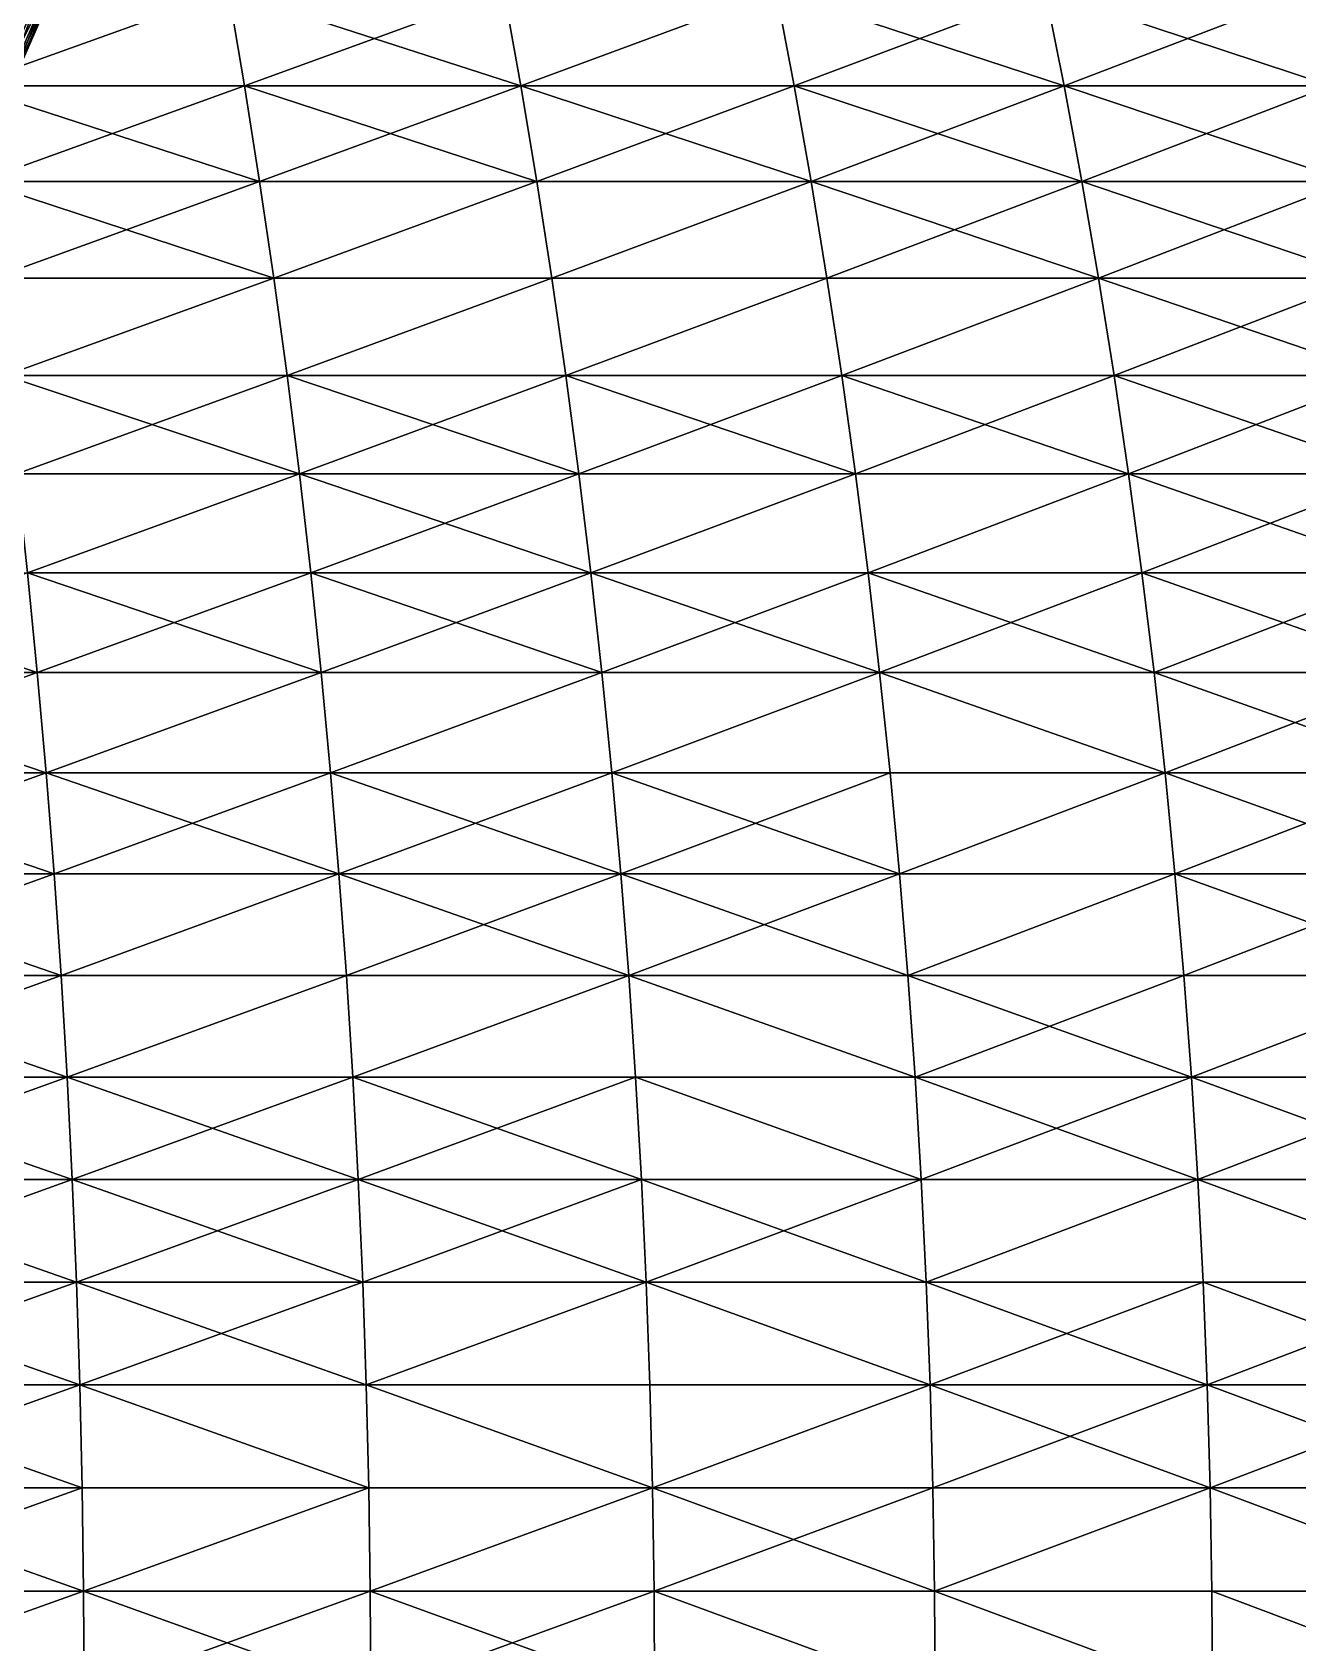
# Model space of a CAD drawing. Header units: millimetres. Extents: x -3250 to 6200, y -3250 to 3250.
# Drawn here: x 4666.8 to 4911.4, y 10 to 321.1 of the extents above; entities that cross this region are included whole.
import ezdxf

# ---------------------------------------------------------------- set-up
doc = ezdxf.new("R2010")
doc.units = ezdxf.units.MM
doc.header["$MEASUREMENT"] = 0
doc.layers.add('MESH_3D', color=2, linetype='CONTINUOUS')

msp = doc.modelspace()

# ---------------------------------------------------------------- linework, layer by layer
at = {"layer": 'MESH_3D'}
for points in [[(4650.95, 329.03, 631.8), (4704.74, 329.03, 653.69), (4653.87, 310.75, 624.38)], [(4704.74, 329.03, 26046.31), (4650.95, 329.03, 26068.2), (4653.87, 310.75, 26075.62)], [(4653.87, 310.75, 624.38), (4704.74, 329.03, 653.69), (4707.84, 310.75, 646.34)], [(4704.74, 329.03, 26046.31), (4653.87, 310.75, 26075.62), (4707.84, 310.75, 26053.66)], [(4658.53, 310.75, 2714.09), (4668.36, 329.03, 2734.93), (4666.47, 329.03, 2713.3)], [(4658.53, 310.75, 2714.09), (4660.41, 310.75, 2735.52), (4668.36, 329.03, 2734.93)], [(4660.41, 310.75, 2735.52), (4661.75, 310.75, 2756.99), (4669.71, 329.03, 2756.59)], [(4660.41, 310.75, 2735.52), (4669.71, 329.03, 2756.59), (4668.36, 329.03, 2734.93)], [(4660.41, 310.75, 23964.48), (4666.47, 329.03, 23986.7), (4668.36, 329.03, 23965.07)], [(4661.75, 310.75, 23943.01), (4660.41, 310.75, 23964.48), (4668.36, 329.03, 23965.07)], [(4661.75, 310.75, 2756.99), (4670.52, 329.03, 2778.29), (4669.71, 329.03, 2756.59)], [(4661.75, 310.75, 2756.99), (4662.55, 310.75, 2778.49), (4670.52, 329.03, 2778.29)], [(4661.75, 310.75, 23943.01), (4668.36, 329.03, 23965.07), (4669.71, 329.03, 23943.41)], [(4662.55, 310.75, 23921.51), (4661.75, 310.75, 23943.01), (4669.71, 329.03, 23943.41)], [(4662.55, 310.75, 2778.49), (4670.8, 329.03, 2800), (4670.52, 329.03, 2778.29)], [(4662.55, 310.75, 2778.49), (4662.82, 310.75, 2800), (4670.8, 329.03, 2800)], [(4662.55, 310.75, 23921.51), (4670.52, 329.03, 23921.71), (4670.8, 329.03, 23900)], [(4662.55, 310.75, 23921.51), (4670.8, 329.03, 23900), (4662.82, 310.75, 23900)], [(4662.55, 310.75, 23921.51), (4669.71, 329.03, 23943.41), (4670.52, 329.03, 23921.71)], [(4670.8, 329.03, 23900), (4670.8, 329.03, 2800), (4662.82, 310.75, 2800)], [(4662.82, 310.75, 23900), (4670.8, 329.03, 23900), (4662.82, 310.75, 2800)], [(4704.74, 329.03, 653.69), (4761.25, 310.75, 669.65), (4707.84, 310.75, 646.34)], [(4704.74, 329.03, 653.69), (4757.97, 329.03, 676.92), (4761.25, 310.75, 669.65)], [(4757.97, 329.03, 26023.08), (4704.74, 329.03, 26046.31), (4707.84, 310.75, 26053.66)], [(4757.97, 329.03, 26023.08), (4707.84, 310.75, 26053.66), (4761.25, 310.75, 26030.35)], [(4757.97, 329.03, 676.92), (4810.6, 329.03, 701.46), (4761.25, 310.75, 669.65)], [(4810.6, 329.03, 25998.54), (4757.97, 329.03, 26023.08), (4761.25, 310.75, 26030.35)], [(4761.25, 310.75, 669.65), (4810.6, 329.03, 701.46), (4814.06, 310.75, 694.27)], [(4810.6, 329.03, 25998.54), (4761.25, 310.75, 26030.35), (4814.06, 310.75, 26005.73)], [(4810.6, 329.03, 701.46), (4862.61, 329.03, 727.31), (4866.25, 310.75, 720.21)], [(4810.6, 329.03, 701.46), (4866.25, 310.75, 720.21), (4814.06, 310.75, 694.27)], [(4862.61, 329.03, 25972.69), (4810.6, 329.03, 25998.54), (4814.06, 310.75, 26005.73)], [(4862.61, 329.03, 25972.69), (4814.06, 310.75, 26005.73), (4866.25, 310.75, 25979.79)], [(4862.61, 329.03, 727.31), (4917.77, 310.75, 747.44), (4866.25, 310.75, 720.21)], [(4862.61, 329.03, 727.31), (4913.95, 329.03, 754.44), (4917.77, 310.75, 747.44)], [(4913.95, 329.03, 25945.56), (4862.61, 329.03, 25972.69), (4866.25, 310.75, 25979.79)], [(4913.95, 329.03, 25945.56), (4866.25, 310.75, 25979.79), (4917.77, 310.75, 25952.56)], [(4653.87, 310.75, 624.38), (4707.84, 310.75, 646.34), (4710.76, 292.27, 639.42)], [(4653.87, 310.75, 624.38), (4710.76, 292.27, 639.42), (4656.61, 292.27, 617.38)], [(4707.84, 310.75, 26053.66), (4653.87, 310.75, 26075.62), (4656.61, 292.27, 26082.62)], [(4707.84, 310.75, 26053.66), (4656.61, 292.27, 26082.62), (4710.76, 292.27, 26060.58)], [(4707.84, 310.75, 646.34), (4761.25, 310.75, 669.65), (4764.34, 292.27, 662.79)], [(4707.84, 310.75, 646.34), (4764.34, 292.27, 662.79), (4710.76, 292.27, 639.42)], [(4761.25, 310.75, 26030.35), (4707.84, 310.75, 26053.66), (4710.76, 292.27, 26060.58)], [(4761.25, 310.75, 26030.35), (4710.76, 292.27, 26060.58), (4764.34, 292.27, 26037.21)], [(4761.25, 310.75, 669.65), (4817.33, 292.27, 687.5), (4764.34, 292.27, 662.79)], [(4761.25, 310.75, 669.65), (4814.06, 310.75, 694.27), (4817.33, 292.27, 687.5)], [(4814.06, 310.75, 26005.73), (4761.25, 310.75, 26030.35), (4764.34, 292.27, 26037.21)], [(4814.06, 310.75, 26005.73), (4764.34, 292.27, 26037.21), (4817.33, 292.27, 26012.5)], [(4814.06, 310.75, 694.27), (4866.25, 310.75, 720.21), (4869.68, 292.27, 713.52)], [(4814.06, 310.75, 694.27), (4869.68, 292.27, 713.52), (4817.33, 292.27, 687.5)], [(4866.25, 310.75, 25979.79), (4814.06, 310.75, 26005.73), (4817.33, 292.27, 26012.5)], [(4866.25, 310.75, 25979.79), (4817.33, 292.27, 26012.5), (4869.68, 292.27, 25986.48)], [(4866.25, 310.75, 720.21), (4917.77, 310.75, 747.44), (4921.36, 292.27, 740.83)], [(4866.25, 310.75, 720.21), (4921.36, 292.27, 740.83), (4869.68, 292.27, 713.52)], [(4917.77, 310.75, 25952.56), (4866.25, 310.75, 25979.79), (4869.68, 292.27, 25986.48)], [(4917.77, 310.75, 25952.56), (4869.68, 292.27, 25986.48), (4921.36, 292.27, 25959.17)], [(4656.61, 292.27, 617.38), (4713.5, 273.62, 632.91), (4659.19, 273.62, 610.81)], [(4656.61, 292.27, 617.38), (4710.76, 292.27, 639.42), (4713.5, 273.62, 632.91)], [(4710.76, 292.27, 26060.58), (4656.61, 292.27, 26082.62), (4659.19, 273.62, 26089.19)], [(4710.76, 292.27, 26060.58), (4659.19, 273.62, 26089.19), (4713.5, 273.62, 26067.09)], [(4710.76, 292.27, 639.42), (4764.34, 292.27, 662.79), (4713.5, 273.62, 632.91)], [(4764.34, 292.27, 26037.21), (4710.76, 292.27, 26060.58), (4713.5, 273.62, 26067.09)], [(4713.5, 273.62, 632.91), (4764.34, 292.27, 662.79), (4767.25, 273.62, 656.36)], [(4764.34, 292.27, 26037.21), (4713.5, 273.62, 26067.09), (4767.25, 273.62, 26043.64)], [(4764.34, 292.27, 662.79), (4817.33, 292.27, 687.5), (4767.25, 273.62, 656.36)], [(4817.33, 292.27, 26012.5), (4764.34, 292.27, 26037.21), (4767.25, 273.62, 26043.64)], [(4767.25, 273.62, 656.36), (4817.33, 292.27, 687.5), (4820.39, 273.62, 681.14)], [(4817.33, 292.27, 26012.5), (4767.25, 273.62, 26043.64), (4820.39, 273.62, 26018.86)], [(4817.33, 292.27, 687.5), (4869.68, 292.27, 713.52), (4872.9, 273.62, 707.24)], [(4817.33, 292.27, 687.5), (4872.9, 273.62, 707.24), (4820.39, 273.62, 681.14)], [(4869.68, 292.27, 25986.48), (4817.33, 292.27, 26012.5), (4820.39, 273.62, 26018.86)], [(4869.68, 292.27, 25986.48), (4820.39, 273.62, 26018.86), (4872.9, 273.62, 25992.76)], [(4869.68, 292.27, 713.52), (4921.36, 292.27, 740.83), (4924.74, 273.62, 734.64)], [(4869.68, 292.27, 713.52), (4924.74, 273.62, 734.64), (4872.9, 273.62, 707.24)], [(4921.36, 292.27, 25959.17), (4869.68, 292.27, 25986.48), (4872.9, 273.62, 25992.76)], [(4921.36, 292.27, 25959.17), (4872.9, 273.62, 25992.76), (4924.74, 273.62, 25965.36)], [(4659.19, 273.62, 610.81), (4713.5, 273.62, 632.91), (4661.6, 254.79, 604.68)], [(4713.5, 273.62, 26067.09), (4659.19, 273.62, 26089.19), (4661.6, 254.79, 26095.32)], [(4661.6, 254.79, 604.68), (4713.5, 273.62, 632.91), (4716.06, 254.79, 626.84)], [(4713.5, 273.62, 26067.09), (4661.6, 254.79, 26095.32), (4716.06, 254.79, 26073.16)], [(4713.5, 273.62, 632.91), (4767.25, 273.62, 656.36), (4716.06, 254.79, 626.84)], [(4767.25, 273.62, 26043.64), (4713.5, 273.62, 26067.09), (4716.06, 254.79, 26073.16)], [(4716.06, 254.79, 626.84), (4767.25, 273.62, 656.36), (4769.96, 254.79, 650.36)], [(4767.25, 273.62, 26043.64), (4716.06, 254.79, 26073.16), (4769.96, 254.79, 26049.64)], [(4767.25, 273.62, 656.36), (4820.39, 273.62, 681.14), (4769.96, 254.79, 650.36)], [(4820.39, 273.62, 26018.86), (4767.25, 273.62, 26043.64), (4769.96, 254.79, 26049.64)], [(4769.96, 254.79, 650.36), (4820.39, 273.62, 681.14), (4823.25, 254.79, 675.21)], [(4820.39, 273.62, 26018.86), (4769.96, 254.79, 26049.64), (4823.25, 254.79, 26024.79)], [(4820.39, 273.62, 681.14), (4872.9, 273.62, 707.24), (4823.25, 254.79, 675.21)], [(4872.9, 273.62, 25992.76), (4820.39, 273.62, 26018.86), (4823.25, 254.79, 26024.79)], [(4823.25, 254.79, 675.21), (4872.9, 273.62, 707.24), (4875.9, 254.79, 701.38)], [(4872.9, 273.62, 25992.76), (4823.25, 254.79, 26024.79), (4875.9, 254.79, 25998.62)], [(4872.9, 273.62, 707.24), (4927.89, 254.79, 728.85), (4875.9, 254.79, 701.38)], [(4872.9, 273.62, 707.24), (4924.74, 273.62, 734.64), (4927.89, 254.79, 728.85)], [(4924.74, 273.62, 25965.36), (4872.9, 273.62, 25992.76), (4875.9, 254.79, 25998.62)], [(4924.74, 273.62, 25965.36), (4875.9, 254.79, 25998.62), (4927.89, 254.79, 25971.15)], [(4661.6, 254.79, 604.68), (4716.06, 254.79, 626.84), (4718.44, 235.8, 621.21)], [(4661.6, 254.79, 604.68), (4718.44, 235.8, 621.21), (4663.83, 235.8, 598.99)], [(4716.06, 254.79, 26073.16), (4661.6, 254.79, 26095.32), (4663.83, 235.8, 26101.01)], [(4716.06, 254.79, 26073.16), (4663.83, 235.8, 26101.01), (4718.44, 235.8, 26078.79)], [(4716.06, 254.79, 626.84), (4772.47, 235.8, 644.78), (4718.44, 235.8, 621.21)], [(4716.06, 254.79, 626.84), (4769.96, 254.79, 650.36), (4772.47, 235.8, 644.78)], [(4769.96, 254.79, 26049.64), (4716.06, 254.79, 26073.16), (4718.44, 235.8, 26078.79)], [(4769.96, 254.79, 26049.64), (4718.44, 235.8, 26078.79), (4772.47, 235.8, 26055.22)], [(4769.96, 254.79, 650.36), (4825.9, 235.8, 669.7), (4772.47, 235.8, 644.78)], [(4769.96, 254.79, 650.36), (4823.25, 254.79, 675.21), (4825.9, 235.8, 669.7)], [(4823.25, 254.79, 26024.79), (4769.96, 254.79, 26049.64), (4772.47, 235.8, 26055.22)], [(4823.25, 254.79, 26024.79), (4772.47, 235.8, 26055.22), (4825.9, 235.8, 26030.3)], [(4823.25, 254.79, 675.21), (4875.9, 254.79, 701.38), (4878.69, 235.8, 695.94)], [(4823.25, 254.79, 675.21), (4878.69, 235.8, 695.94), (4825.9, 235.8, 669.7)], [(4875.9, 254.79, 25998.62), (4823.25, 254.79, 26024.79), (4825.9, 235.8, 26030.3)], [(4875.9, 254.79, 25998.62), (4825.9, 235.8, 26030.3), (4878.69, 235.8, 26004.06)], [(4875.9, 254.79, 701.38), (4927.89, 254.79, 728.85), (4930.81, 235.8, 723.48)], [(4875.9, 254.79, 701.38), (4930.81, 235.8, 723.48), (4878.69, 235.8, 695.94)], [(4927.89, 254.79, 25971.15), (4875.9, 254.79, 25998.62), (4878.69, 235.8, 26004.06)], [(4927.89, 254.79, 25971.15), (4878.69, 235.8, 26004.06), (4930.81, 235.8, 25976.52)], [(4663.83, 235.8, 598.99), (4718.44, 235.8, 621.21), (4665.89, 216.67, 593.74)], [(4718.44, 235.8, 26078.79), (4663.83, 235.8, 26101.01), (4665.89, 216.67, 26106.26)], [(4665.89, 216.67, 593.74), (4718.44, 235.8, 621.21), (4720.63, 216.67, 616.01)], [(4718.44, 235.8, 26078.79), (4665.89, 216.67, 26106.26), (4720.63, 216.67, 26083.99)], [(4718.44, 235.8, 621.21), (4772.47, 235.8, 644.78), (4774.79, 216.67, 639.64)], [(4718.44, 235.8, 621.21), (4774.79, 216.67, 639.64), (4720.63, 216.67, 616.01)], [(4772.47, 235.8, 26055.22), (4718.44, 235.8, 26078.79), (4720.63, 216.67, 26083.99)], [(4772.47, 235.8, 26055.22), (4720.63, 216.67, 26083.99), (4774.79, 216.67, 26060.36)], [(4772.47, 235.8, 644.78), (4825.9, 235.8, 669.7), (4774.79, 216.67, 639.64)], [(4825.9, 235.8, 26030.3), (4772.47, 235.8, 26055.22), (4774.79, 216.67, 26060.36)], [(4774.79, 216.67, 639.64), (4825.9, 235.8, 669.7), (4828.35, 216.67, 664.61)], [(4825.9, 235.8, 26030.3), (4774.79, 216.67, 26060.36), (4828.35, 216.67, 26035.39)], [(4825.9, 235.8, 669.7), (4878.69, 235.8, 695.94), (4828.35, 216.67, 664.61)], [(4878.69, 235.8, 26004.06), (4825.9, 235.8, 26030.3), (4828.35, 216.67, 26035.39)], [(4828.35, 216.67, 664.61), (4878.69, 235.8, 695.94), (4881.26, 216.67, 690.92)], [(4878.69, 235.8, 26004.06), (4828.35, 216.67, 26035.39), (4881.26, 216.67, 26009.08)], [(4878.69, 235.8, 695.94), (4933.51, 216.67, 718.53), (4881.26, 216.67, 690.92)], [(4878.69, 235.8, 695.94), (4930.81, 235.8, 723.48), (4933.51, 216.67, 718.53)], [(4930.81, 235.8, 25976.52), (4878.69, 235.8, 26004.06), (4881.26, 216.67, 26009.08)], [(4930.81, 235.8, 25976.52), (4881.26, 216.67, 26009.08), (4933.51, 216.67, 25981.47)], [(4610.62, 216.67, 572.84), (4667.78, 197.41, 588.93), (4612.39, 197.41, 567.98)], [(4610.62, 216.67, 572.84), (4665.89, 216.67, 593.74), (4667.78, 197.41, 588.93)], [(4665.89, 216.67, 26106.26), (4612.39, 197.41, 26132.02), (4667.78, 197.41, 26111.07)], [(4665.89, 216.67, 593.74), (4720.63, 216.67, 616.01), (4722.63, 197.41, 611.25)], [(4665.89, 216.67, 593.74), (4722.63, 197.41, 611.25), (4667.78, 197.41, 588.93)], [(4720.63, 216.67, 26083.99), (4665.89, 216.67, 26106.26), (4667.78, 197.41, 26111.07)], [(4720.63, 216.67, 26083.99), (4667.78, 197.41, 26111.07), (4722.63, 197.41, 26088.75)], [(4720.63, 216.67, 616.01), (4774.79, 216.67, 639.64), (4776.91, 197.41, 634.93)], [(4720.63, 216.67, 616.01), (4776.91, 197.41, 634.93), (4722.63, 197.41, 611.25)], [(4774.79, 216.67, 26060.36), (4720.63, 216.67, 26083.99), (4722.63, 197.41, 26088.75)], [(4774.79, 216.67, 26060.36), (4722.63, 197.41, 26088.75), (4776.91, 197.41, 26065.07)], [(4774.79, 216.67, 639.64), (4828.35, 216.67, 664.61), (4830.59, 197.41, 659.96)], [(4774.79, 216.67, 639.64), (4830.59, 197.41, 659.96), (4776.91, 197.41, 634.93)], [(4828.35, 216.67, 26035.39), (4774.79, 216.67, 26060.36), (4776.91, 197.41, 26065.07)], [(4828.35, 216.67, 26035.39), (4776.91, 197.41, 26065.07), (4830.59, 197.41, 26040.04)], [(4828.35, 216.67, 664.61), (4881.26, 216.67, 690.92), (4883.62, 197.41, 686.32)], [(4828.35, 216.67, 664.61), (4883.62, 197.41, 686.32), (4830.59, 197.41, 659.96)], [(4881.26, 216.67, 26009.08), (4828.35, 216.67, 26035.39), (4830.59, 197.41, 26040.04)], [(4881.26, 216.67, 26009.08), (4830.59, 197.41, 26040.04), (4883.62, 197.41, 26013.68)], [(4881.26, 216.67, 690.92), (4935.98, 197.41, 713.99), (4883.62, 197.41, 686.32)], [(4881.26, 216.67, 690.92), (4933.51, 216.67, 718.53), (4935.98, 197.41, 713.99)], [(4933.51, 216.67, 25981.47), (4881.26, 216.67, 26009.08), (4883.62, 197.41, 26013.68)], [(4933.51, 216.67, 25981.47), (4883.62, 197.41, 26013.68), (4935.98, 197.41, 25986.01)], [(4612.39, 197.41, 567.98), (4669.49, 178.02, 584.57), (4613.99, 178.02, 563.59)], [(4612.39, 197.41, 567.98), (4667.78, 197.41, 588.93), (4669.49, 178.02, 584.57)], [(4667.78, 197.41, 26111.07), (4612.39, 197.41, 26132.02), (4613.99, 178.02, 26136.41)], [(4667.78, 197.41, 26111.07), (4613.99, 178.02, 26136.41), (4669.49, 178.02, 26115.43)], [(4667.78, 197.41, 588.93), (4722.63, 197.41, 611.25), (4669.49, 178.02, 584.57)], [(4722.63, 197.41, 26088.75), (4667.78, 197.41, 26111.07), (4669.49, 178.02, 26115.43)], [(4669.49, 178.02, 584.57), (4722.63, 197.41, 611.25), (4724.45, 178.02, 606.94)], [(4722.63, 197.41, 26088.75), (4669.49, 178.02, 26115.43), (4724.45, 178.02, 26093.06)], [(4722.63, 197.41, 611.25), (4776.91, 197.41, 634.93), (4724.45, 178.02, 606.94)], [(4776.91, 197.41, 26065.07), (4722.63, 197.41, 26088.75), (4724.45, 178.02, 26093.06)], [(4724.45, 178.02, 606.94), (4776.91, 197.41, 634.93), (4778.84, 178.02, 630.67)], [(4776.91, 197.41, 26065.07), (4724.45, 178.02, 26093.06), (4778.84, 178.02, 26069.33)], [(4776.91, 197.41, 634.93), (4830.59, 197.41, 659.96), (4778.84, 178.02, 630.67)], [(4830.59, 197.41, 26040.04), (4776.91, 197.41, 26065.07), (4778.84, 178.02, 26069.33)], [(4778.84, 178.02, 630.67), (4830.59, 197.41, 659.96), (4832.62, 178.02, 655.75)], [(4830.59, 197.41, 26040.04), (4778.84, 178.02, 26069.33), (4832.62, 178.02, 26044.25)], [(4830.59, 197.41, 659.96), (4885.76, 178.02, 682.16), (4832.62, 178.02, 655.75)], [(4830.59, 197.41, 659.96), (4883.62, 197.41, 686.32), (4885.76, 178.02, 682.16)], [(4885.76, 178.02, 26017.84), (4830.59, 197.41, 26040.04), (4832.62, 178.02, 26044.25)], [(4883.62, 197.41, 26013.68), (4830.59, 197.41, 26040.04), (4885.76, 178.02, 26017.84)], [(4883.62, 197.41, 686.32), (4938.22, 178.02, 709.88), (4885.76, 178.02, 682.16)], [(4883.62, 197.41, 686.32), (4935.98, 197.41, 713.99), (4938.22, 178.02, 709.88)], [(4935.98, 197.41, 25986.01), (4883.62, 197.41, 26013.68), (4885.76, 178.02, 26017.84)], [(4935.98, 197.41, 25986.01), (4885.76, 178.02, 26017.84), (4938.22, 178.02, 25990.12)], [(4613.99, 178.02, 563.59), (4669.49, 178.02, 584.57), (4671.02, 158.52, 580.67)], [(4613.99, 178.02, 563.59), (4671.02, 158.52, 580.67), (4615.42, 158.52, 559.64)], [(4669.49, 178.02, 26115.43), (4613.99, 178.02, 26136.41), (4615.42, 158.52, 26140.36)], [(4669.49, 178.02, 26115.43), (4615.42, 158.52, 26140.36), (4671.02, 158.52, 26119.33)], [(4669.49, 178.02, 584.57), (4724.45, 178.02, 606.94), (4671.02, 158.52, 580.67)], [(4726.08, 158.52, 26096.93), (4669.49, 178.02, 26115.43), (4671.02, 158.52, 26119.33)], [(4724.45, 178.02, 26093.06), (4669.49, 178.02, 26115.43), (4726.08, 158.52, 26096.93)], [(4671.02, 158.52, 580.67), (4724.45, 178.02, 606.94), (4726.08, 158.52, 603.07)], [(4724.45, 178.02, 606.94), (4778.84, 178.02, 630.67), (4780.57, 158.52, 626.84)], [(4724.45, 178.02, 606.94), (4780.57, 158.52, 626.84), (4726.08, 158.52, 603.07)], [(4778.84, 178.02, 26069.33), (4724.45, 178.02, 26093.06), (4726.08, 158.52, 26096.93)], [(4778.84, 178.02, 26069.33), (4726.08, 158.52, 26096.93), (4780.57, 158.52, 26073.16)], [(4778.84, 178.02, 630.67), (4832.62, 178.02, 655.75), (4780.57, 158.52, 626.84)], [(4834.44, 158.52, 26048.03), (4778.84, 178.02, 26069.33), (4780.57, 158.52, 26073.16)], [(4832.62, 178.02, 26044.25), (4778.84, 178.02, 26069.33), (4834.44, 158.52, 26048.03)], [(4780.57, 158.52, 626.84), (4832.62, 178.02, 655.75), (4834.44, 158.52, 651.97)], [(4832.62, 178.02, 655.75), (4885.76, 178.02, 682.16), (4834.44, 158.52, 651.97)], [(4885.76, 178.02, 26017.84), (4832.62, 178.02, 26044.25), (4834.44, 158.52, 26048.03)], [(4834.44, 158.52, 651.97), (4885.76, 178.02, 682.16), (4887.67, 158.52, 678.42)], [(4885.76, 178.02, 26017.84), (4834.44, 158.52, 26048.03), (4887.67, 158.52, 26021.58)], [(4885.76, 178.02, 682.16), (4940.22, 158.52, 706.2), (4887.67, 158.52, 678.42)], [(4885.76, 178.02, 682.16), (4938.22, 178.02, 709.88), (4940.22, 158.52, 706.2)], [(4938.22, 178.02, 25990.12), (4885.76, 178.02, 26017.84), (4887.67, 158.52, 26021.58)], [(4938.22, 178.02, 25990.12), (4887.67, 158.52, 26021.58), (4940.22, 158.52, 25993.8)], [(4615.42, 158.52, 559.64), (4672.38, 138.92, 577.22), (4616.69, 138.92, 556.16)], [(4615.42, 158.52, 559.64), (4671.02, 158.52, 580.67), (4672.38, 138.92, 577.22)], [(4671.02, 158.52, 26119.33), (4615.42, 158.52, 26140.36), (4616.69, 138.92, 26143.84)], [(4671.02, 158.52, 26119.33), (4616.69, 138.92, 26143.84), (4672.38, 138.92, 26122.78)], [(4671.02, 158.52, 580.67), (4726.08, 158.52, 603.07), (4672.38, 138.92, 577.22)], [(4726.08, 158.52, 26096.93), (4671.02, 158.52, 26119.33), (4672.38, 138.92, 26122.78)], [(4672.38, 138.92, 577.22), (4726.08, 158.52, 603.07), (4727.52, 138.92, 599.66)], [(4726.08, 158.52, 26096.93), (4672.38, 138.92, 26122.78), (4727.52, 138.92, 26100.34)], [(4726.08, 158.52, 603.07), (4780.57, 158.52, 626.84), (4782.09, 138.92, 623.46)], [(4726.08, 158.52, 603.07), (4782.09, 138.92, 623.46), (4727.52, 138.92, 599.66)], [(4780.57, 158.52, 26073.16), (4726.08, 158.52, 26096.93), (4727.52, 138.92, 26100.34)], [(4780.57, 158.52, 26073.16), (4727.52, 138.92, 26100.34), (4782.09, 138.92, 26076.54)], [(4780.57, 158.52, 626.84), (4836.05, 138.92, 648.62), (4782.09, 138.92, 623.46)], [(4780.57, 158.52, 626.84), (4834.44, 158.52, 651.97), (4836.05, 138.92, 648.62)], [(4834.44, 158.52, 26048.03), (4780.57, 158.52, 26073.16), (4782.09, 138.92, 26076.54)], [(4834.44, 158.52, 26048.03), (4782.09, 138.92, 26076.54), (4836.05, 138.92, 26051.38)], [(4834.44, 158.52, 651.97), (4887.67, 158.52, 678.42), (4836.05, 138.92, 648.62)], [(4887.67, 158.52, 26021.58), (4834.44, 158.52, 26048.03), (4836.05, 138.92, 26051.38)], [(4836.05, 138.92, 648.62), (4887.67, 158.52, 678.42), (4889.36, 138.92, 675.12)], [(4887.67, 158.52, 26021.58), (4836.05, 138.92, 26051.38), (4889.36, 138.92, 26024.88)], [(4887.67, 158.52, 678.42), (4940.22, 158.52, 706.2), (4942, 138.92, 702.94)], [(4887.67, 158.52, 678.42), (4942, 138.92, 702.94), (4889.36, 138.92, 675.12)], [(4940.22, 158.52, 25993.8), (4887.67, 158.52, 26021.58), (4889.36, 138.92, 26024.88)], [(4940.22, 158.52, 25993.8), (4889.36, 138.92, 26024.88), (4942, 138.92, 25997.06)], [(4616.69, 138.92, 556.16), (4672.38, 138.92, 577.22), (4673.55, 119.23, 574.22)], [(4616.69, 138.92, 556.16), (4673.55, 119.23, 574.22), (4617.79, 119.23, 553.13)], [(4672.38, 138.92, 26122.78), (4616.69, 138.92, 26143.84), (4617.79, 119.23, 26146.87)], [(4672.38, 138.92, 26122.78), (4617.79, 119.23, 26146.87), (4673.55, 119.23, 26125.78)], [(4672.38, 138.92, 577.22), (4727.52, 138.92, 599.66), (4673.55, 119.23, 574.22)], [(4727.52, 138.92, 26100.34), (4672.38, 138.92, 26122.78), (4673.55, 119.23, 26125.78)], [(4673.55, 119.23, 574.22), (4727.52, 138.92, 599.66), (4728.77, 119.23, 596.69)], [(4727.52, 138.92, 26100.34), (4673.55, 119.23, 26125.78), (4728.77, 119.23, 26103.31)], [(4727.52, 138.92, 599.66), (4782.09, 138.92, 623.46), (4728.77, 119.23, 596.69)], [(4782.09, 138.92, 26076.54), (4727.52, 138.92, 26100.34), (4728.77, 119.23, 26103.31)], [(4728.77, 119.23, 596.69), (4782.09, 138.92, 623.46), (4783.41, 119.23, 620.53)], [(4782.09, 138.92, 26076.54), (4728.77, 119.23, 26103.31), (4783.41, 119.23, 26079.47)], [(4782.09, 138.92, 623.46), (4836.05, 138.92, 648.62), (4837.44, 119.23, 645.73)], [(4782.09, 138.92, 623.46), (4837.44, 119.23, 645.73), (4783.41, 119.23, 620.53)], [(4837.44, 119.23, 26054.27), (4782.09, 138.92, 26076.54), (4783.41, 119.23, 26079.47)], [(4836.05, 138.92, 26051.38), (4782.09, 138.92, 26076.54), (4837.44, 119.23, 26054.27)], [(4836.05, 138.92, 648.62), (4890.83, 119.23, 672.26), (4837.44, 119.23, 645.73)], [(4836.05, 138.92, 648.62), (4889.36, 138.92, 675.12), (4890.83, 119.23, 672.26)], [(4889.36, 138.92, 26024.88), (4836.05, 138.92, 26051.38), (4837.44, 119.23, 26054.27)], [(4889.36, 138.92, 26024.88), (4837.44, 119.23, 26054.27), (4890.83, 119.23, 26027.74)], [(4889.36, 138.92, 675.12), (4942, 138.92, 702.94), (4890.83, 119.23, 672.26)], [(4942, 138.92, 25997.06), (4889.36, 138.92, 26024.88), (4890.83, 119.23, 26027.74)], [(4890.83, 119.23, 672.26), (4942, 138.92, 702.94), (4943.54, 119.23, 700.12)], [(4942, 138.92, 25997.06), (4890.83, 119.23, 26027.74), (4943.54, 119.23, 25999.88)], [(4617.79, 119.23, 553.13), (4673.55, 119.23, 574.22), (4674.55, 99.47, 571.68)], [(4617.79, 119.23, 553.13), (4674.55, 99.47, 571.68), (4618.72, 99.47, 550.57)], [(4673.55, 119.23, 26125.78), (4617.79, 119.23, 26146.87), (4618.72, 99.47, 26149.43)], [(4673.55, 119.23, 26125.78), (4618.72, 99.47, 26149.43), (4674.55, 99.47, 26128.32)], [(4673.55, 119.23, 574.22), (4729.83, 99.47, 594.18), (4674.55, 99.47, 571.68)], [(4673.55, 119.23, 574.22), (4728.77, 119.23, 596.69), (4729.83, 99.47, 594.18)], [(4728.77, 119.23, 26103.31), (4673.55, 119.23, 26125.78), (4674.55, 99.47, 26128.32)], [(4728.77, 119.23, 26103.31), (4674.55, 99.47, 26128.32), (4729.83, 99.47, 26105.82)], [(4728.77, 119.23, 596.69), (4784.54, 99.47, 618.05), (4729.83, 99.47, 594.18)], [(4728.77, 119.23, 596.69), (4783.41, 119.23, 620.53), (4784.54, 99.47, 618.05)], [(4783.41, 119.23, 26079.47), (4728.77, 119.23, 26103.31), (4729.83, 99.47, 26105.82)], [(4783.41, 119.23, 26079.47), (4729.83, 99.47, 26105.82), (4784.54, 99.47, 26081.95)], [(4783.41, 119.23, 620.53), (4837.44, 119.23, 645.73), (4838.63, 99.47, 643.27)], [(4783.41, 119.23, 620.53), (4838.63, 99.47, 643.27), (4784.54, 99.47, 618.05)], [(4838.63, 99.47, 26056.73), (4783.41, 119.23, 26079.47), (4784.54, 99.47, 26081.95)], [(4837.44, 119.23, 26054.27), (4783.41, 119.23, 26079.47), (4838.63, 99.47, 26056.73)], [(4837.44, 119.23, 645.73), (4892.07, 99.47, 669.83), (4838.63, 99.47, 643.27)], [(4837.44, 119.23, 645.73), (4890.83, 119.23, 672.26), (4892.07, 99.47, 669.83)], [(4890.83, 119.23, 26027.74), (4837.44, 119.23, 26054.27), (4838.63, 99.47, 26056.73)], [(4890.83, 119.23, 26027.74), (4838.63, 99.47, 26056.73), (4892.07, 99.47, 26030.17)], [(4890.83, 119.23, 672.26), (4943.54, 119.23, 700.12), (4944.84, 99.47, 697.72)], [(4890.83, 119.23, 672.26), (4944.84, 99.47, 697.72), (4892.07, 99.47, 669.83)], [(4943.54, 119.23, 25999.88), (4890.83, 119.23, 26027.74), (4892.07, 99.47, 26030.17)], [(4943.54, 119.23, 25999.88), (4892.07, 99.47, 26030.17), (4944.84, 99.47, 26002.28)], [(4618.72, 99.47, 550.57), (4674.55, 99.47, 571.68), (4675.37, 79.65, 569.6)], [(4618.72, 99.47, 550.57), (4675.37, 79.65, 569.6), (4619.49, 79.65, 548.47)], [(4674.55, 99.47, 26128.32), (4618.72, 99.47, 26149.43), (4619.49, 79.65, 26151.53)], [(4674.55, 99.47, 26128.32), (4619.49, 79.65, 26151.53), (4675.37, 79.65, 26130.4)], [(4674.55, 99.47, 571.68), (4730.7, 79.65, 592.12), (4675.37, 79.65, 569.6)], [(4674.55, 99.47, 571.68), (4729.83, 99.47, 594.18), (4730.7, 79.65, 592.12)], [(4729.83, 99.47, 26105.82), (4674.55, 99.47, 26128.32), (4675.37, 79.65, 26130.4)], [(4729.83, 99.47, 26105.82), (4675.37, 79.65, 26130.4), (4730.7, 79.65, 26107.88)], [(4729.83, 99.47, 594.18), (4784.54, 99.47, 618.05), (4785.45, 79.65, 616.01)], [(4729.83, 99.47, 594.18), (4785.45, 79.65, 616.01), (4730.7, 79.65, 592.12)], [(4784.54, 99.47, 26081.95), (4729.83, 99.47, 26105.82), (4730.7, 79.65, 26107.88)], [(4784.54, 99.47, 26081.95), (4730.7, 79.65, 26107.88), (4785.45, 79.65, 26083.99)], [(4784.54, 99.47, 618.05), (4839.6, 79.65, 641.26), (4785.45, 79.65, 616.01)], [(4784.54, 99.47, 618.05), (4838.63, 99.47, 643.27), (4839.6, 79.65, 641.26)], [(4838.63, 99.47, 26056.73), (4784.54, 99.47, 26081.95), (4785.45, 79.65, 26083.99)], [(4838.63, 99.47, 26056.73), (4785.45, 79.65, 26083.99), (4839.6, 79.65, 26058.74)], [(4838.63, 99.47, 643.27), (4892.07, 99.47, 669.83), (4839.6, 79.65, 641.26)], [(4892.07, 99.47, 26030.17), (4838.63, 99.47, 26056.73), (4839.6, 79.65, 26058.74)], [(4839.6, 79.65, 641.26), (4892.07, 99.47, 669.83), (4893.09, 79.65, 667.85)], [(4892.07, 99.47, 26030.17), (4839.6, 79.65, 26058.74), (4893.09, 79.65, 26032.15)], [(4892.07, 99.47, 669.83), (4944.84, 99.47, 697.72), (4945.91, 79.65, 695.76)], [(4892.07, 99.47, 669.83), (4945.91, 79.65, 695.76), (4893.09, 79.65, 667.85)], [(4945.91, 79.65, 26004.24), (4892.07, 99.47, 26030.17), (4893.09, 79.65, 26032.15)], [(4944.84, 99.47, 26002.28), (4892.07, 99.47, 26030.17), (4945.91, 79.65, 26004.24)], [(4619.49, 79.65, 548.47), (4676, 59.78, 567.99), (4620.08, 59.78, 546.84)], [(4619.49, 79.65, 548.47), (4675.37, 79.65, 569.6), (4676, 59.78, 567.99)], [(4675.37, 79.65, 26130.4), (4619.49, 79.65, 26151.53), (4620.08, 59.78, 26153.16)], [(4675.37, 79.65, 26130.4), (4620.08, 59.78, 26153.16), (4676, 59.78, 26132.01)], [(4675.37, 79.65, 569.6), (4731.37, 59.78, 590.52), (4676, 59.78, 567.99)], [(4675.37, 79.65, 569.6), (4730.7, 79.65, 592.12), (4731.37, 59.78, 590.52)], [(4730.7, 79.65, 26107.88), (4675.37, 79.65, 26130.4), (4676, 59.78, 26132.01)], [(4730.7, 79.65, 26107.88), (4676, 59.78, 26132.01), (4731.37, 59.78, 26109.48)], [(4730.7, 79.65, 592.12), (4785.45, 79.65, 616.01), (4731.37, 59.78, 590.52)], [(4785.45, 79.65, 26083.99), (4730.7, 79.65, 26107.88), (4731.37, 59.78, 26109.48)], [(4731.37, 59.78, 590.52), (4785.45, 79.65, 616.01), (4786.17, 59.78, 614.42)], [(4785.45, 79.65, 26083.99), (4731.37, 59.78, 26109.48), (4786.17, 59.78, 26085.58)], [(4785.45, 79.65, 616.01), (4839.6, 79.65, 641.26), (4840.35, 59.78, 639.69)], [(4785.45, 79.65, 616.01), (4840.35, 59.78, 639.69), (4786.17, 59.78, 614.42)], [(4840.35, 59.78, 26060.31), (4785.45, 79.65, 26083.99), (4786.17, 59.78, 26085.58)], [(4839.6, 79.65, 26058.74), (4785.45, 79.65, 26083.99), (4840.35, 59.78, 26060.31)], [(4839.6, 79.65, 641.26), (4893.89, 59.78, 666.3), (4840.35, 59.78, 639.69)], [(4839.6, 79.65, 641.26), (4893.09, 79.65, 667.85), (4893.89, 59.78, 666.3)], [(4893.09, 79.65, 26032.15), (4839.6, 79.65, 26058.74), (4840.35, 59.78, 26060.31)], [(4893.09, 79.65, 26032.15), (4840.35, 59.78, 26060.31), (4893.89, 59.78, 26033.7)], [(4893.09, 79.65, 667.85), (4945.91, 79.65, 695.76), (4946.74, 59.78, 694.23)], [(4893.09, 79.65, 667.85), (4946.74, 59.78, 694.23), (4893.89, 59.78, 666.3)], [(4945.91, 79.65, 26004.24), (4893.09, 79.65, 26032.15), (4893.89, 59.78, 26033.7)], [(4945.91, 79.65, 26004.24), (4893.89, 59.78, 26033.7), (4946.74, 59.78, 26005.77)], [(4620.08, 59.78, 546.84), (4676.46, 39.88, 566.83), (4620.51, 39.88, 545.67)], [(4620.08, 59.78, 546.84), (4676, 59.78, 567.99), (4676.46, 39.88, 566.83)], [(4676, 59.78, 26132.01), (4620.08, 59.78, 26153.16), (4620.51, 39.88, 26154.33)], [(4676, 59.78, 26132.01), (4620.51, 39.88, 26154.33), (4676.46, 39.88, 26133.17)], [(4676, 59.78, 567.99), (4731.37, 59.78, 590.52), (4731.86, 39.88, 589.37)], [(4676, 59.78, 567.99), (4731.86, 39.88, 589.37), (4676.46, 39.88, 566.83)], [(4731.86, 39.88, 26110.63), (4676, 59.78, 26132.01), (4676.46, 39.88, 26133.17)], [(4731.37, 59.78, 26109.48), (4676, 59.78, 26132.01), (4731.86, 39.88, 26110.63)], [(4731.37, 59.78, 590.52), (4786.17, 59.78, 614.42), (4786.68, 39.88, 613.29)], [(4731.37, 59.78, 590.52), (4786.68, 39.88, 613.29), (4731.86, 39.88, 589.37)], [(4786.68, 39.88, 26086.71), (4731.37, 59.78, 26109.48), (4731.86, 39.88, 26110.63)], [(4786.17, 59.78, 26085.58), (4731.37, 59.78, 26109.48), (4786.68, 39.88, 26086.71)], [(4786.17, 59.78, 614.42), (4840.35, 59.78, 639.69), (4786.68, 39.88, 613.29)], [(4840.35, 59.78, 26060.31), (4786.17, 59.78, 26085.58), (4786.68, 39.88, 26086.71)], [(4786.68, 39.88, 613.29), (4840.35, 59.78, 639.69), (4840.89, 39.88, 638.57)], [(4840.35, 59.78, 26060.31), (4786.68, 39.88, 26086.71), (4840.89, 39.88, 26061.43)], [(4840.35, 59.78, 639.69), (4894.45, 39.88, 665.19), (4840.89, 39.88, 638.57)], [(4840.35, 59.78, 639.69), (4893.89, 59.78, 666.3), (4894.45, 39.88, 665.19)], [(4893.89, 59.78, 26033.7), (4840.35, 59.78, 26060.31), (4840.89, 39.88, 26061.43)], [(4893.89, 59.78, 26033.7), (4840.89, 39.88, 26061.43), (4894.45, 39.88, 26034.81)], [(4893.89, 59.78, 666.3), (4947.33, 39.88, 693.14), (4894.45, 39.88, 665.19)], [(4893.89, 59.78, 666.3), (4946.74, 59.78, 694.23), (4947.33, 39.88, 693.14)], [(4946.74, 59.78, 26005.77), (4893.89, 59.78, 26033.7), (4894.45, 39.88, 26034.81)], [(4946.74, 59.78, 26005.77), (4894.45, 39.88, 26034.81), (4947.33, 39.88, 26006.86)], [(4620.51, 39.88, 545.67), (4676.46, 39.88, 566.83), (4676.73, 19.94, 566.13)], [(4620.51, 39.88, 545.67), (4676.73, 19.94, 566.13), (4620.76, 19.94, 544.97)], [(4676.46, 39.88, 26133.17), (4620.51, 39.88, 26154.33), (4620.76, 19.94, 26155.03)], [(4676.46, 39.88, 26133.17), (4620.76, 19.94, 26155.03), (4676.73, 19.94, 26133.87)], [(4676.46, 39.88, 566.83), (4731.86, 39.88, 589.37), (4676.73, 19.94, 566.13)], [(4731.86, 39.88, 26110.63), (4676.46, 39.88, 26133.17), (4676.73, 19.94, 26133.87)], [(4676.73, 19.94, 566.13), (4731.86, 39.88, 589.37), (4732.15, 19.94, 588.69)], [(4731.86, 39.88, 26110.63), (4676.73, 19.94, 26133.87), (4732.15, 19.94, 26111.31)], [(4731.86, 39.88, 589.37), (4786.68, 39.88, 613.29), (4732.15, 19.94, 588.69)], [(4786.68, 39.88, 26086.71), (4731.86, 39.88, 26110.63), (4732.15, 19.94, 26111.31)], [(4732.15, 19.94, 588.69), (4786.68, 39.88, 613.29), (4786.99, 19.94, 612.61)], [(4786.68, 39.88, 26086.71), (4732.15, 19.94, 26111.31), (4786.99, 19.94, 26087.39)], [(4786.68, 39.88, 613.29), (4840.89, 39.88, 638.57), (4786.99, 19.94, 612.61)], [(4841.21, 19.94, 26062.1), (4786.68, 39.88, 26086.71), (4786.99, 19.94, 26087.39)], [(4840.89, 39.88, 26061.43), (4786.68, 39.88, 26086.71), (4841.21, 19.94, 26062.1)], [(4786.99, 19.94, 612.61), (4840.89, 39.88, 638.57), (4841.21, 19.94, 637.9)], [(4840.89, 39.88, 638.57), (4894.45, 39.88, 665.19), (4841.21, 19.94, 637.9)], [(4894.45, 39.88, 26034.81), (4840.89, 39.88, 26061.43), (4841.21, 19.94, 26062.1)], [(4841.21, 19.94, 637.9), (4894.45, 39.88, 665.19), (4894.79, 19.94, 664.53)], [(4894.45, 39.88, 26034.81), (4841.21, 19.94, 26062.1), (4894.79, 19.94, 26035.47)], [(4894.45, 39.88, 665.19), (4947.33, 39.88, 693.14), (4947.69, 19.94, 692.49)], [(4894.45, 39.88, 665.19), (4947.69, 19.94, 692.49), (4894.79, 19.94, 664.53)], [(4947.69, 19.94, 26007.51), (4894.45, 39.88, 26034.81), (4894.79, 19.94, 26035.47)], [(4947.33, 39.88, 26006.86), (4894.45, 39.88, 26034.81), (4947.69, 19.94, 26007.51)], [(4620.76, 19.94, 544.97), (4676.82, 0, 565.9), (4620.85, 0, 544.74)], [(4620.76, 19.94, 544.97), (4676.73, 19.94, 566.13), (4676.82, 0, 565.9)], [(4676.73, 19.94, 26133.87), (4620.76, 19.94, 26155.03), (4620.85, 0, 26155.26)], [(4676.73, 19.94, 26133.87), (4620.85, 0, 26155.26), (4676.82, 0, 26134.1)], [(4676.73, 19.94, 566.13), (4732.15, 19.94, 588.69), (4732.24, 0, 588.46)], [(4676.73, 19.94, 566.13), (4732.24, 0, 588.46), (4676.82, 0, 565.9)], [(4732.15, 19.94, 26111.31), (4676.73, 19.94, 26133.87), (4676.82, 0, 26134.1)], [(4732.15, 19.94, 26111.31), (4676.82, 0, 26134.1), (4732.24, 0, 26111.54)], [(4732.15, 19.94, 588.69), (4786.99, 19.94, 612.61), (4787.09, 0, 612.39)], [(4732.15, 19.94, 588.69), (4787.09, 0, 612.39), (4732.24, 0, 588.46)], [(4786.99, 19.94, 26087.39), (4732.15, 19.94, 26111.31), (4732.24, 0, 26111.54)], [(4786.99, 19.94, 26087.39), (4732.24, 0, 26111.54), (4787.09, 0, 26087.61)], [(4786.99, 19.94, 612.61), (4841.32, 0, 637.67), (4787.09, 0, 612.39)], [(4786.99, 19.94, 612.61), (4841.21, 19.94, 637.9), (4841.32, 0, 637.67)], [(4841.32, 0, 26062.33), (4786.99, 19.94, 26087.39), (4787.09, 0, 26087.61)], [(4841.21, 19.94, 26062.1), (4786.99, 19.94, 26087.39), (4841.32, 0, 26062.33)], [(4841.21, 19.94, 637.9), (4894.91, 0, 664.31), (4841.32, 0, 637.67)], [(4841.21, 19.94, 637.9), (4894.79, 19.94, 664.53), (4894.91, 0, 664.31)], [(4894.91, 0, 26035.69), (4841.21, 19.94, 26062.1), (4841.32, 0, 26062.33)], [(4894.79, 19.94, 26035.47), (4841.21, 19.94, 26062.1), (4894.91, 0, 26035.69)], [(4894.79, 19.94, 664.53), (4947.81, 0, 692.27), (4894.91, 0, 664.31)], [(4894.79, 19.94, 664.53), (4947.69, 19.94, 692.49), (4947.81, 0, 692.27)], [(4947.69, 19.94, 26007.51), (4894.79, 19.94, 26035.47), (4894.91, 0, 26035.69)], [(4947.69, 19.94, 26007.51), (4894.91, 0, 26035.69), (4947.81, 0, 26007.73)]]:
    msp.add_3dface(points, dxfattribs=at)

doc.saveas('drawing.dxf')
